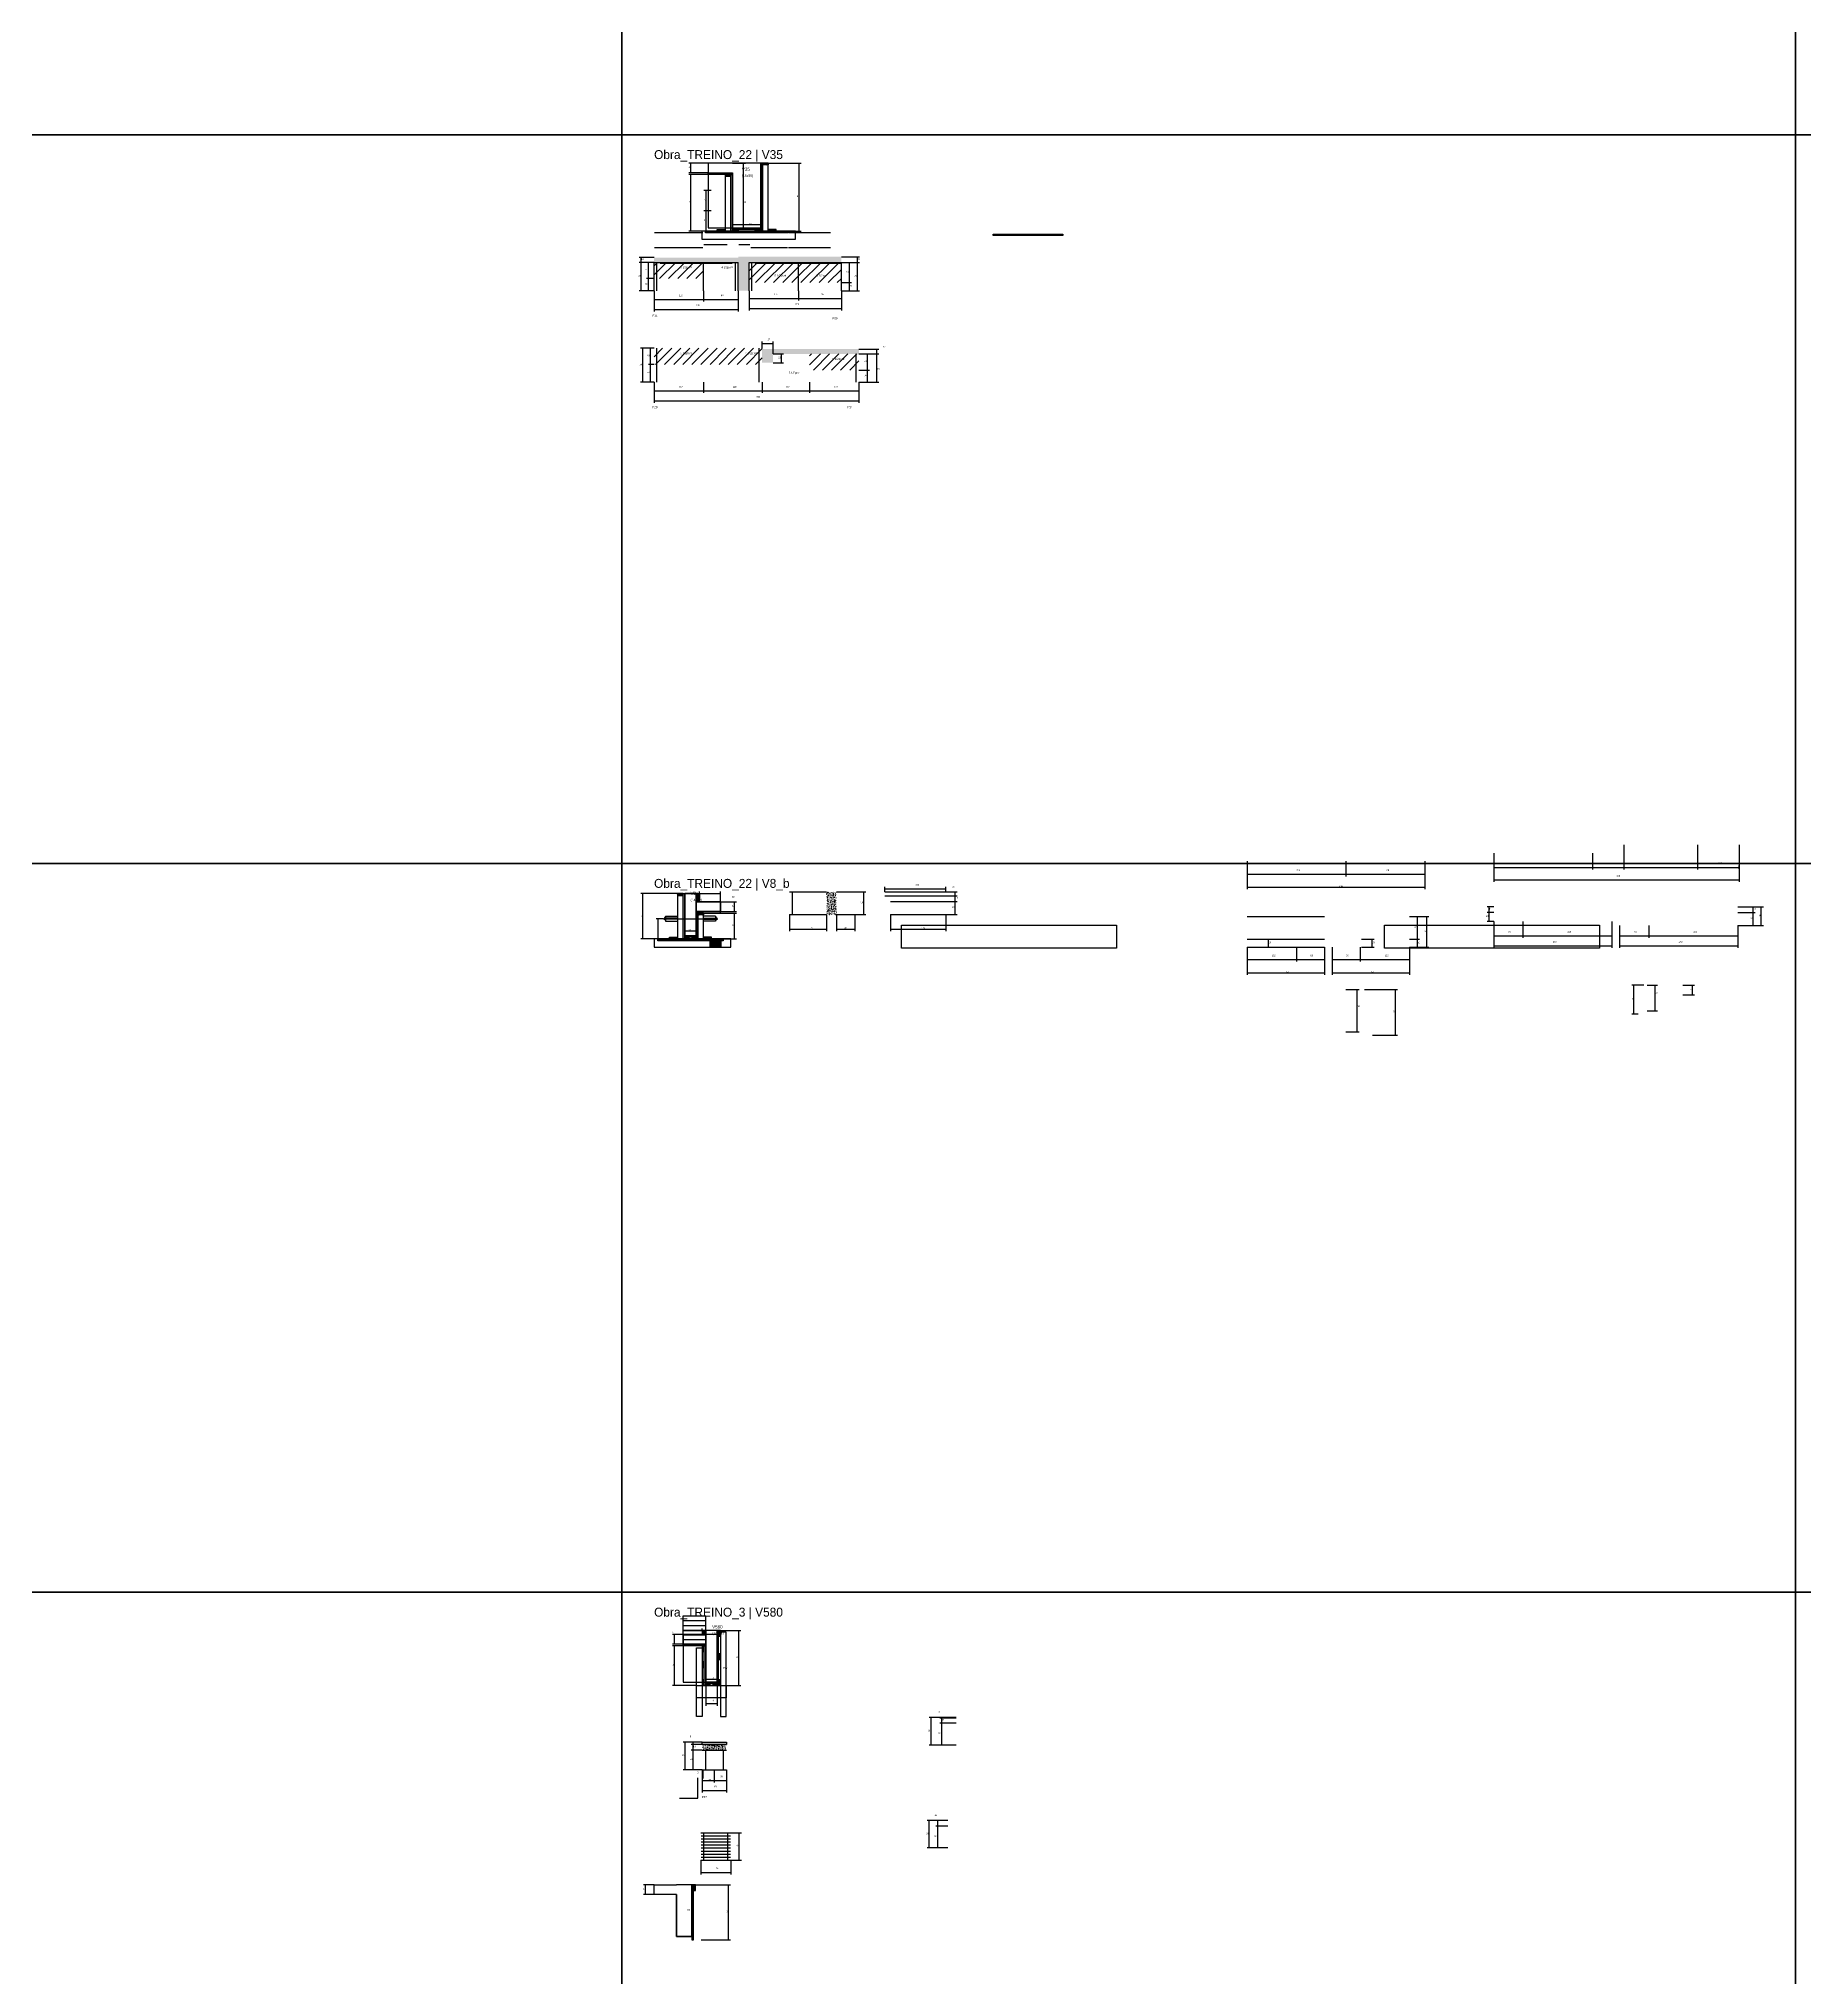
# Model space of a CAD drawing. Header units: metres. Extents: x -41 to 34840, y -36000 to 1848.
# Drawn here: x 21760 to 26122, y -31551 to -26763 of the extents above; entities that cross this region are included whole.
import ezdxf

# ---------------------------------------------------------------- set-up
doc = ezdxf.new("R2010")
doc.units = ezdxf.units.M
for name, color, linetype in [('barrote', 126, 'Continuous'), ('CELL_BORDER', 8, 'Continuous'), ('CONCRETO', 251, 'Continuous'), ('COTA', 4, 'Continuous'), ('Cota Seção (2x)', 4, 'Continuous'), ('Hachura', 253, 'Continuous'), ('LABEL_ID', 3, 'Continuous'), ('Madeira', 126, 'Continuous'), ('NOMENCLATURA', 7, 'Continuous'), ('Painéis', 200, 'Continuous'), ('SARR_2.2x7', 40, 'Continuous'), ('SARR_3.5x7', 81, 'Continuous'), ('SCO-___-LAJ', 4, 'Continuous'), ('TENSOR', 2, 'Continuous'), ('Texto Seção', 7, 'Continuous')]:
    doc.layers.add(name, color=color, linetype=linetype)

msp = doc.modelspace()

# ---------------------------------------------------------------- hatches: boundary and pattern name
at = {"layer": 'COTA'}
h = msp.add_hatch(dxfattribs=at)
h.set_pattern_fill('AR-CONC', scale=0.03)
h.paths.add_polyline_path([(23514.8, -27315.2), (23742.8, -27315.2), (23742.8, -27301.2), (23488, -27301.2), (23488, -27303.2), (23280, -27303.2), (23280, -27315.2), (23488, -27315.2), (23488, -27385.2), (23514.8, -27385.2)])
h = msp.add_hatch(dxfattribs=at)
h.set_pattern_fill('AR-CONC', scale=0.03)
h.paths.add_polyline_path([(23574, -27541.2), (23786, -27541.2), (23786, -27529.2), (23547, -27529.2), (23547, -27563.2), (23574, -27563.2)])
h = msp.add_hatch(dxfattribs=at)
h.set_pattern_fill('AR-CONC', scale=0.03)
h.paths.add_polyline_path([(23731, -28870), (23705.8, -28870), (23705.8, -28926), (23731, -28926)])
h = msp.add_hatch(dxfattribs=at)
h.set_pattern_fill('AR-CONC', scale=0.03)
h.paths.add_polyline_path([(23400.6, -30989.5), (23400.6, -30975.5), (23400.6, -30975.5), (23456.6, -30975.5), (23456.6, -30975.5), (23456.6, -30989.5), (23456.6, -30989.5), (23400.6, -30989.5)])
at = {"layer": 'Hachura'}
h = msp.add_hatch(color=8, dxfattribs=at)
h.dxf.hatch_style = 1
h.paths.add_polyline_path([(23413.8, -27098), (23413.8, -27094), (23413.8, -27094), (23473.8, -27094), (23473.8, -27094), (23473.8, -27098), (23473.8, -27098), (23413.8, -27098)])
h = msp.add_hatch(dxfattribs=at)
h.set_pattern_fill('ANSI31', scale=0.5)
h.paths.add_polyline_path([(23455.8, -27098), (23455.8, -27102.4), (23455.8, -27102.4), (23469.8, -27102.4), (23469.8, -27102.4), (23469.8, -27098), (23469.8, -27098), (23455.8, -27098)])
h = msp.add_hatch(color=8, dxfattribs=at)
h.dxf.hatch_style = 1
h.paths.add_polyline_path([(23469.8, -27098), (23473.8, -27098), (23473.8, -27098), (23473.8, -27238), (23473.8, -27238), (23469.8, -27238), (23469.8, -27238), (23469.8, -27098)])
h = msp.add_hatch(color=8, dxfattribs=at)
h.dxf.hatch_style = 1
h.paths.add_polyline_path([(23547.8, -27070), (23543.8, -27070), (23543.8, -27070), (23543.8, -27238), (23543.8, -27238), (23547.8, -27238), (23547.8, -27238), (23547.8, -27070)])
h = msp.add_hatch(dxfattribs=at)
h.set_pattern_fill('ANSI31', scale=0.5)
h.paths.add_polyline_path([(23561.8, -27070), (23561.8, -27074.4), (23561.8, -27074.4), (23547.8, -27074.4), (23547.8, -27074.4), (23547.8, -27070), (23547.8, -27070), (23561.8, -27070)])
h = msp.add_hatch(dxfattribs=at)
h.set_pattern_fill('ANSI31', scale=0.5)
h.paths.add_polyline_path([(23435.8, -27238), (23435.8, -27233.6), (23435.8, -27233.6), (23455.8, -27233.6), (23455.8, -27233.6), (23455.8, -27238), (23455.8, -27238), (23435.8, -27238)])
h = msp.add_hatch(color=8, dxfattribs=at)
h.dxf.hatch_style = 1
h.paths.add_polyline_path([(23473.8, -27233.6), (23473.8, -27230), (23473.8, -27230), (23543.8, -27230), (23543.8, -27230), (23543.8, -27233.6), (23543.8, -27233.6), (23473.8, -27233.6)])
h = msp.add_hatch(dxfattribs=at)
h.set_pattern_fill('ANSI31', scale=0.5)
h.paths.add_polyline_path([(23473.8, -27238), (23473.8, -27233.6), (23473.8, -27233.6), (23487.8, -27233.6), (23487.8, -27233.6), (23487.8, -27238), (23487.8, -27238), (23473.8, -27238)])
h = msp.add_hatch(dxfattribs=at)
h.set_pattern_fill('ANSI31', scale=0.5)
h.paths.add_polyline_path([(23529.8, -27238), (23529.8, -27233.6), (23529.8, -27233.6), (23543.8, -27233.6), (23543.8, -27233.6), (23543.8, -27238), (23543.8, -27238), (23529.8, -27238)])
h = msp.add_hatch(dxfattribs=at)
h.set_pattern_fill('ANSI31', scale=0.5)
h.paths.add_polyline_path([(23581.8, -27238), (23581.8, -27233.6), (23581.8, -27233.6), (23561.8, -27233.6), (23561.8, -27233.6), (23561.8, -27238), (23561.8, -27238), (23581.8, -27238)])
h = msp.add_hatch(dxfattribs=at)
h.set_pattern_fill('ANSI31', scale=5)
h.paths.add_polyline_path([(23280, -27315.2), (23280, -27355.2), (23402, -27355.2), (23402, -27315.2)])
h = msp.add_hatch(dxfattribs=at)
h.set_pattern_fill('ANSI31', scale=5)
h.paths.add_polyline_path([(23636.8, -27365.2), (23636.8, -27315.2), (23514.8, -27315.2), (23514.8, -27365.2)])
h = msp.add_hatch(dxfattribs=at)
h.set_pattern_fill('ANSI31', scale=5)
h.paths.add_polyline_path([(23742.8, -27365.2), (23742.8, -27315.2), (23636.8, -27315.2), (23636.8, -27365.2)])
h = msp.add_hatch(dxfattribs=at)
h.set_pattern_fill('ANSI31', scale=5)
h.paths.add_polyline_path([(23280, -27527.2), (23280, -27567.2), (23402, -27567.2), (23402, -27527.2)])
h = msp.add_hatch(dxfattribs=at)
h.set_pattern_fill('ANSI31', scale=5)
h.paths.add_polyline_path([(23402, -27527.2), (23402, -27567.2), (23547, -27567.2), (23547, -27527.2)])
h = msp.add_hatch(dxfattribs=at)
h.set_pattern_fill('ANSI31', scale=5)
h.paths.add_polyline_path([(23664, -27541.2), (23664, -27581.2), (23786, -27581.2), (23786, -27541.2)])
h = msp.add_hatch(dxfattribs=at)
h.set_pattern_fill('ANSI31', scale=0.5)
h.paths.add_polyline_path([(23337.9, -28874.2), (23337.9, -28878.6), (23337.9, -28878.6), (23351.9, -28878.6), (23351.9, -28878.6), (23351.9, -28874.2), (23351.9, -28874.2), (23337.9, -28874.2)])
h = msp.add_hatch(color=8, dxfattribs=at)
h.dxf.hatch_style = 1
h.paths.add_polyline_path([(23351.9, -28874.2), (23355.9, -28874.2), (23355.9, -28874.2), (23355.9, -28986.2), (23355.9, -28986.2), (23351.9, -28986.2), (23351.9, -28986.2), (23351.9, -28874.2)])
h = msp.add_hatch(color=8, dxfattribs=at)
h.dxf.hatch_style = 1
h.paths.add_polyline_path([(23387.9, -28874.2), (23383.9, -28874.2), (23383.9, -28874.2), (23383.9, -28894.2), (23383.9, -28894.2), (23387.9, -28894.2), (23387.9, -28894.2), (23387.9, -28874.2)])
h = msp.add_hatch(color=8, dxfattribs=at)
h.dxf.hatch_style = 1
h.paths.add_polyline_path([(23443.9, -28922.2), (23443.9, -28918.2), (23443.9, -28918.2), (23383.9, -28918.2), (23383.9, -28918.2), (23383.9, -28922.2), (23383.9, -28922.2), (23443.9, -28922.2)])
h = msp.add_hatch(dxfattribs=at)
h.set_pattern_fill('ANSI31', scale=0.5)
h.paths.add_polyline_path([(23392.3, -28894.2), (23387.9, -28894.2), (23387.9, -28894.2), (23387.9, -28874.2), (23387.9, -28874.2), (23392.3, -28874.2), (23392.3, -28874.2), (23392.3, -28894.2)])
h = msp.add_hatch(color=8, dxfattribs=at)
h.dxf.hatch_style = 1
h.paths.add_polyline_path([(23387.9, -28922.2), (23383.9, -28922.2), (23383.9, -28922.2), (23383.9, -28986.2), (23383.9, -28986.2), (23387.9, -28986.2), (23387.9, -28986.2), (23387.9, -28922.2)])
h = msp.add_hatch(dxfattribs=at)
h.set_pattern_fill('ANSI31', scale=0.5)
h.paths.add_polyline_path([(23401.9, -28922.2), (23401.9, -28926.6), (23401.9, -28926.6), (23387.9, -28926.6), (23387.9, -28926.6), (23387.9, -28922.2), (23387.9, -28922.2), (23401.9, -28922.2)])
h = msp.add_hatch(dxfattribs=at)
h.set_pattern_fill('ANSI31', scale=0.5)
h.paths.add_polyline_path([(23317.9, -28986.2), (23317.9, -28981.8), (23317.9, -28981.8), (23337.9, -28981.8), (23337.9, -28981.8), (23337.9, -28986.2), (23337.9, -28986.2), (23317.9, -28986.2)])
h = msp.add_hatch(color=8, dxfattribs=at)
h.dxf.hatch_style = 1
h.paths.add_polyline_path([(23355.9, -28981.8), (23355.9, -28978.2), (23355.9, -28978.2), (23383.9, -28978.2), (23383.9, -28978.2), (23383.9, -28981.8), (23383.9, -28981.8), (23355.9, -28981.8)])
h = msp.add_hatch(dxfattribs=at)
h.set_pattern_fill('ANSI31', scale=0.5)
h.paths.add_polyline_path([(23355.9, -28986.2), (23355.9, -28981.8), (23355.9, -28981.8), (23365.9, -28981.8), (23365.9, -28981.8), (23365.9, -28986.2), (23365.9, -28986.2), (23355.9, -28986.2)])
h = msp.add_hatch(dxfattribs=at)
h.set_pattern_fill('ANSI31', scale=0.5)
h.paths.add_polyline_path([(23373.9, -28986.2), (23373.9, -28981.8), (23373.9, -28981.8), (23383.9, -28981.8), (23383.9, -28981.8), (23383.9, -28986.2), (23383.9, -28986.2), (23373.9, -28986.2)])
h = msp.add_hatch(dxfattribs=at)
h.set_pattern_fill('ANSI31', scale=0.5)
h.paths.add_polyline_path([(23421.9, -28986.2), (23421.9, -28981.8), (23421.9, -28981.8), (23401.9, -28981.8), (23401.9, -28981.8), (23401.9, -28986.2), (23401.9, -28986.2), (23421.9, -28986.2)])
h = msp.add_hatch(color=8, dxfattribs=at)
h.dxf.hatch_style = 1
h.paths.add_polyline_path([(23351.9, -30732.3), (23351.9, -30728.3), (23351.9, -30728.3), (23407.5, -30728.3), (23407.5, -30728.3), (23407.5, -30732.3), (23407.5, -30732.3), (23351.9, -30732.3)])
h = msp.add_hatch(dxfattribs=at)
h.set_pattern_fill('ANSI31', scale=0.5)
h.paths.add_polyline_path([(23403.5, -30694.3), (23399.1, -30694.3), (23399.1, -30694.3), (23399.1, -30704.3), (23399.1, -30704.3), (23403.5, -30704.3), (23403.5, -30704.3), (23403.5, -30694.3)])
h = msp.add_hatch(dxfattribs=at)
h.set_pattern_fill('ANSI31', scale=0.5)
h.paths.add_polyline_path([(23403.5, -30732.3), (23399.1, -30732.3), (23399.1, -30732.3), (23399.1, -30746.3), (23399.1, -30746.3), (23403.5, -30746.3), (23403.5, -30746.3), (23403.5, -30732.3)])
h = msp.add_hatch(color=8, dxfattribs=at)
h.dxf.hatch_style = 1
h.paths.add_polyline_path([(23403.5, -30704.3), (23407.5, -30704.3), (23407.5, -30704.3), (23407.5, -30694.3), (23407.5, -30694.3), (23403.5, -30694.3), (23403.5, -30694.3), (23403.5, -30704.3)])
h = msp.add_hatch(color=8, dxfattribs=at)
h.dxf.hatch_style = 1
h.paths.add_polyline_path([(23403.5, -30732.3), (23407.5, -30732.3), (23407.5, -30732.3), (23407.5, -30830.3), (23407.5, -30830.3), (23403.5, -30830.3), (23403.5, -30830.3), (23403.5, -30732.3)])
h = msp.add_hatch(color=8, dxfattribs=at)
h.dxf.hatch_style = 1
h.paths.add_polyline_path([(23439.5, -30694.3), (23435.5, -30694.3), (23435.5, -30694.3), (23435.5, -30830.3), (23435.5, -30830.3), (23439.5, -30830.3), (23439.5, -30830.3), (23439.5, -30694.3)])
h = msp.add_hatch(dxfattribs=at)
h.set_pattern_fill('ANSI31', scale=0.5)
h.paths.add_polyline_path([(23443.9, -30694.3), (23439.5, -30694.3), (23439.5, -30694.3), (23439.5, -30708.3), (23439.5, -30708.3), (23443.9, -30708.3), (23443.9, -30708.3), (23443.9, -30694.3)])
h = msp.add_hatch(dxfattribs=at)
h.set_pattern_fill('ANSI31', scale=0.5)
h.paths.add_polyline_path([(23403.5, -30771.3), (23399.1, -30771.3), (23399.1, -30771.3), (23399.1, -30785.3), (23399.1, -30785.3), (23403.5, -30785.3), (23403.5, -30785.3), (23403.5, -30771.3)])
h = msp.add_hatch(dxfattribs=at)
h.set_pattern_fill('ANSI31', scale=0.5)
h.paths.add_polyline_path([(23443.9, -30752.3), (23439.5, -30752.3), (23439.5, -30752.3), (23439.5, -30766.3), (23439.5, -30766.3), (23443.9, -30766.3), (23443.9, -30766.3), (23443.9, -30752.3)])
h = msp.add_hatch(dxfattribs=at)
h.set_pattern_fill('ANSI31', scale=0.5)
h.paths.add_polyline_path([(23403.5, -30816.3), (23399.1, -30816.3), (23399.1, -30816.3), (23399.1, -30830.3), (23399.1, -30830.3), (23403.5, -30830.3), (23403.5, -30830.3), (23403.5, -30816.3)])
h = msp.add_hatch(color=8, dxfattribs=at)
h.dxf.hatch_style = 1
h.paths.add_polyline_path([(23407.5, -30825.9), (23407.5, -30822.3), (23407.5, -30822.3), (23435.5, -30822.3), (23435.5, -30822.3), (23435.5, -30825.9), (23435.5, -30825.9), (23407.5, -30825.9)])
h = msp.add_hatch(dxfattribs=at)
h.set_pattern_fill('ANSI31', scale=0.5)
h.paths.add_polyline_path([(23407.5, -30830.3), (23407.5, -30825.9), (23407.5, -30825.9), (23417.5, -30825.9), (23417.5, -30825.9), (23417.5, -30830.3), (23417.5, -30830.3), (23407.5, -30830.3)])
h = msp.add_hatch(dxfattribs=at)
h.set_pattern_fill('ANSI31', scale=0.5)
h.paths.add_polyline_path([(23435.5, -30830.3), (23435.5, -30825.9), (23435.5, -30825.9), (23425.5, -30825.9), (23425.5, -30825.9), (23425.5, -30830.3), (23425.5, -30830.3), (23435.5, -30830.3)])
h = msp.add_hatch(dxfattribs=at)
h.set_pattern_fill('ANSI31', scale=0.5)
h.paths.add_polyline_path([(23443.9, -30816.3), (23439.5, -30816.3), (23439.5, -30816.3), (23439.5, -30830.3), (23439.5, -30830.3), (23443.9, -30830.3), (23443.9, -30830.3), (23443.9, -30816.3)])
h = msp.add_hatch(color=8, dxfattribs=at)
h.dxf.hatch_style = 1
h.paths.add_polyline_path([(23377.6, -31322.3), (23373.6, -31322.3), (23373.6, -31322.3), (23373.6, -31458.3), (23373.6, -31458.3), (23377.6, -31458.3), (23377.6, -31458.3), (23377.6, -31322.3)])
h = msp.add_hatch(dxfattribs=at)
h.set_pattern_fill('ANSI31', scale=0.5)
h.paths.add_polyline_path([(23382, -31322.3), (23377.6, -31322.3), (23377.6, -31322.3), (23377.6, -31336.3), (23377.6, -31336.3), (23382, -31336.3), (23382, -31336.3), (23382, -31322.3)])

# ---------------------------------------------------------------- linework, layer by layer
for p, q in [((23305.9, -28933.2), (23305.9, -28939.2)), ((23307.9, -28933.2), (23305.9, -28933.2)), ((23307.9, -28939.2), (23305.9, -28939.2)), ((23307.9, -28930.2), (23307.9, -28942.2)), ((23307.9, -28930.2), (23337.9, -28930.2)), ((23337.9, -28935.2), (23307.9, -28935.2)), ((23337.9, -28937.2), (23307.9, -28937.2)), ((23307.9, -28942.2), (23337.9, -28942.2)), ((23431.9, -28930.2), (23401.9, -28930.2)), ((23401.9, -28935.2), (23431.9, -28935.2)), ((23401.9, -28937.2), (23431.9, -28937.2)), ((23431.9, -28942.2), (23401.9, -28942.2)), ((23431.9, -28930.2), (23431.9, -28942.2)), ((23433.9, -28933.2), (23431.9, -28933.2)), ((23431.9, -28939.2), (23433.9, -28939.2)), ((23433.9, -28933.2), (23433.9, -28939.2))]:
    msp.add_line(p, q)
at = {"layer": 'barrote'}
msp.add_lwpolyline([(23280, -29006.2), (23469.6, -29006.2), (23469.6, -28986.2), (23280, -28986.2)], close=True, dxfattribs=at)
at = {"layer": 'CELL_BORDER'}
for points in [[(20300, -27000), (23200, -27000), (23200, -25200), (20300, -25200)], [(23200, -27000), (26100, -27000), (26100, -25200), (23200, -25200)], [(26100, -27000), (29000, -27000), (29000, -25200), (26100, -25200)], [(20300, -28800), (23200, -28800), (23200, -27000), (20300, -27000)], [(23200, -28800), (26100, -28800), (26100, -27000), (23200, -27000)], [(26100, -28800), (29000, -28800), (29000, -27000), (26100, -27000)], [(20300, -30600), (23200, -30600), (23200, -28800), (20300, -28800)], [(23200, -30600), (26100, -30600), (26100, -28800), (23200, -28800)], [(26100, -30600), (29000, -30600), (29000, -28800), (26100, -28800)], [(20300, -32400), (23200, -32400), (23200, -30600), (20300, -30600)], [(23200, -32400), (26100, -32400), (26100, -30600), (23200, -30600)], [(26100, -32400), (29000, -32400), (29000, -30600), (26100, -30600)]]:
    msp.add_lwpolyline(points, close=True, dxfattribs=at)
at = {"layer": 'CONCRETO'}
for points in [[(23543.8, -27090), (23543.8, -27070), (23413.8, -27070), (23413.8, -27094), (23473.8, -27094), (23473.8, -27230), (23543.8, -27230), (23543.8, -27090)], [(23413.8, -27230), (23543.8, -27230), (23543.8, -27070), (23413.8, -27070)], [(23355.9, -28978.2), (23383.9, -28978.2), (23383.9, -28874.2), (23355.9, -28874.2)], [(23383.9, -28918.2), (23443.9, -28918.2), (23443.9, -28894.2), (23383.9, -28894.2)], [(23351.9, -30822.3), (23435.5, -30822.3), (23435.5, -30704.3), (23351.9, -30704.3)], [(23407.5, -30822.3), (23439.5, -30822.3), (23439.5, -30694.3), (23407.5, -30694.3)]]:
    msp.add_lwpolyline(points, close=True, dxfattribs=at)
for points in [[(23383.9, -28918.2), (23383.9, -28978.2), (23355.9, -28978.2), (23355.9, -28898.2), (23355.9, -28898.2), (23355.9, -28874.2), (23383.9, -28874.2)], [(23383.9, -28894.2), (23443.9, -28894.2), (23443.9, -28918.2), (23383.9, -28918.2)], [(23435.5, -30718.3), (23435.5, -30718.3), (23435.5, -30750.3), (23435.5, -30750.3), (23435.5, -30822.3), (23407.5, -30822.3), (23407.5, -30728.3), (23351.9, -30728.3), (23351.9, -30704.3), (23407.5, -30704.3)], [(23407.5, -30728.3), (23407.5, -30730.3), (23407.5, -30730.3), (23407.5, -30822.3), (23435.5, -30822.3), (23435.5, -30694.3), (23439.5, -30694.3), (23439.5, -30694.3), (23407.5, -30694.3), (23407.5, -30704.3)], [(23373.6, -31346.3), (23373.6, -31346.3), (23373.6, -31378.3), (23373.6, -31378.3), (23373.6, -31450.3), (23335.6, -31450.3), (23335.6, -31346.3), (23280, -31346.3), (23280, -31322.3), (23335.6, -31322.3)], [(23335.6, -31346.3), (23335.6, -31348.3), (23335.6, -31348.3), (23335.6, -31450.3), (23373.6, -31450.3), (23373.6, -31322.3), (23377.6, -31322.3), (23377.6, -31322.3), (23335.6, -31322.3), (23335.6, -31322.3)]]:
    msp.add_lwpolyline(points, dxfattribs=at)
at = {"layer": 'COTA'}
for p, q in [((23413.8, -27070), (23365.5, -27070)), ((23413.8, -27094), (23365.5, -27094)), ((23413.8, -27098), (23365.5, -27098)), ((23370.5, -27094), (23370.5, -27070)), ((23370.5, -27238), (23370.5, -27098)), ((23561.8, -27070), (23643.3, -27070)), ((23638.3, -27238), (23638.3, -27070)), ((23420.8, -27138), (23403.3, -27138)), ((23408.3, -27188), (23408.3, -27138)), ((23420.8, -27188), (23403.3, -27188)), ((23420.8, -27188), (23403.3, -27188)), ((23408.3, -27238), (23408.3, -27188)), ((23435.8, -27238), (23365.5, -27238)), ((23420.8, -27238), (23403.3, -27238)), ((23581.8, -27238), (23643.3, -27238)), ((23280, -27303.2), (23243.3, -27303.2)), ((23280, -27315.2), (23243.3, -27315.2)), ((23280, -27315.2), (23243.3, -27315.2)), ((23248.3, -27315.2), (23248.3, -27303.2)), ((23248.3, -27385.2), (23248.3, -27315.2)), ((23280, -27315.2), (23260.9, -27315.2)), ((23265.9, -27355.2), (23265.9, -27315.2)), ((23742.8, -27301.2), (23787.8, -27301.2)), ((23742.8, -27315.2), (23787.8, -27315.2)), ((23742.8, -27315.2), (23787.8, -27315.2)), ((23742.8, -27315.2), (23767.7, -27315.2)), ((23762.7, -27365.2), (23762.7, -27315.2)), ((23782.8, -27315.2), (23782.8, -27301.2)), ((23782.8, -27385.2), (23782.8, -27315.2)), ((23280, -27385.2), (23243.3, -27385.2)), ((23280, -27355.2), (23260.9, -27355.2)), ((23280, -27355.2), (23260.9, -27355.2)), ((23280, -27385.2), (23260.9, -27385.2)), ((23265.9, -27385.2), (23265.9, -27355.2)), ((23280, -27385.2), (23280, -27411.8)), ((23280, -27385.2), (23280, -27436.3)), ((23402, -27385.2), (23402, -27411.8)), ((23402, -27385.2), (23402, -27411.8)), ((23488, -27385.2), (23488, -27411.8)), ((23488, -27385.2), (23488, -27436.3)), ((23514.8, -27385.2), (23514.8, -27409.2)), ((23514.8, -27385.2), (23514.8, -27433.7)), ((23636.8, -27385.2), (23636.8, -27409.2)), ((23636.8, -27385.2), (23636.8, -27409.2)), ((23742.8, -27365.2), (23767.7, -27365.2)), ((23742.8, -27365.2), (23767.7, -27365.2)), ((23742.8, -27385.2), (23742.8, -27409.2)), ((23742.8, -27385.2), (23742.8, -27433.7)), ((23742.8, -27385.2), (23787.8, -27385.2)), ((23742.8, -27385.2), (23767.7, -27385.2)), ((23762.7, -27385.2), (23762.7, -27365.2)), ((23280, -27406.8), (23402, -27406.8)), ((23280, -27431.3), (23488, -27431.3)), ((23402, -27406.8), (23488, -27406.8)), ((23514.8, -27404.2), (23636.8, -27404.2)), ((23514.8, -27428.7), (23742.8, -27428.7)), ((23636.8, -27404.2), (23742.8, -27404.2)), ((23280, -27527.2), (23246.8, -27527.2)), ((23251.8, -27611.2), (23251.8, -27527.2)), ((23280, -27527.2), (23266, -27527.2)), ((23271, -27567.2), (23271, -27527.2)), ((23547, -27527.2), (23547, -27510.8)), ((23547, -27515.8), (23574, -27515.8)), ((23574, -27541.2), (23574, -27510.8)), ((23786, -27529.2), (23835.6, -27529.2)), ((23830.6, -27541.2), (23830.6, -27529.2)), ((23280, -27567.2), (23266, -27567.2)), ((23280, -27567.2), (23266, -27567.2)), ((23271, -27611.2), (23271, -27567.2)), ((23574, -27541.2), (23600, -27541.2)), ((23574, -27563.2), (23600, -27563.2)), ((23595, -27563.2), (23595, -27541.2)), ((23786, -27541.2), (23835.6, -27541.2)), ((23786, -27541.2), (23835.6, -27541.2)), ((23786, -27541.2), (23812.2, -27541.2)), ((23807.2, -27581.2), (23807.2, -27541.2)), ((23830.6, -27611.2), (23830.6, -27541.2)), ((23280, -27611.2), (23246.8, -27611.2)), ((23280, -27611.2), (23266, -27611.2)), ((23280, -27611.2), (23280, -27637.7)), ((23280, -27611.2), (23280, -27662.3)), ((23402, -27611.2), (23402, -27637.7)), ((23402, -27611.2), (23402, -27637.7)), ((23547, -27611.2), (23547, -27637.7)), ((23547, -27611.2), (23547, -27637.7)), ((23664, -27611.2), (23664, -27637.7)), ((23664, -27611.2), (23664, -27637.7)), ((23786, -27581.2), (23812.2, -27581.2)), ((23786, -27581.2), (23812.2, -27581.2)), ((23786, -27611.2), (23786, -27637.7)), ((23786, -27611.2), (23786, -27662.3)), ((23786, -27611.2), (23835.6, -27611.2)), ((23786, -27611.2), (23812.2, -27611.2)), ((23807.2, -27611.2), (23807.2, -27581.2)), ((23280, -27632.7), (23402, -27632.7)), ((23280, -27657.3), (23786, -27657.3)), ((23402, -27632.7), (23547, -27632.7)), ((23547, -27632.7), (23664, -27632.7)), ((23664, -27632.7), (23786, -27632.7)), ((25354.5, -28774.2), (25354.5, -28814.6)), ((25354.5, -28774.2), (25354.5, -28845.5)), ((25598.5, -28774.2), (25598.5, -28814.6)), ((25598.5, -28774.2), (25598.5, -28814.6)), ((25675.5, -28754.2), (25675.5, -28814.6)), ((25675.5, -28774.2), (25675.5, -28814.6)), ((25857.5, -28754.2), (25857.5, -28814.6)), ((25857.5, -28774.2), (25857.5, -28814.6)), ((25960.5, -28754.2), (25960.5, -28845.5)), ((24745.3, -28794.3), (24745.3, -28863.4)), ((24745.3, -28794.3), (24745.3, -28831.6)), ((24989.3, -28794.3), (24989.3, -28831.6)), ((24989.3, -28794.3), (24989.3, -28831.6)), ((25184.3, -28794.3), (25184.3, -28863.4)), ((25184.3, -28794.3), (25184.3, -28831.6)), ((25354.5, -28809.6), (25598.5, -28809.6)), ((25598.5, -28809.6), (25675.5, -28809.6)), ((25675.5, -28809.6), (25857.5, -28809.6)), ((25857.5, -28809.6), (25960.5, -28809.6)), ((25960.5, -28813.4), (25960.5, -28804.6)), ((23392.3, -28874.2), (23392.3, -28869.2)), ((23443.9, -28894.2), (23443.9, -28869.2)), ((23776, -28870), (23803.4, -28870)), ((23798.4, -28926), (23798.4, -28870)), ((23850.5, -28870), (23850.5, -28857.7)), ((23850.5, -28862.7), (24000.5, -28862.7)), ((24000.5, -28870), (24000.5, -28857.7)), ((24000.5, -28870), (24029.2, -28870)), ((24024.2, -28880), (24024.2, -28870)), ((24745.3, -28826.6), (24989.3, -28826.6)), ((24745.3, -28858.4), (25184.3, -28858.4)), ((24989.3, -28826.6), (25184.3, -28826.6)), ((25354.5, -28840.5), (25960.5, -28840.5)), ((23337.9, -28874.2), (23247.5, -28874.2)), ((23252.5, -28986.2), (23252.5, -28874.2)), ((23392.3, -28874.2), (23443.9, -28874.2)), ((23443.9, -28894.2), (23483.3, -28894.2)), ((23443.9, -28918.2), (23483.3, -28918.2)), ((23478.3, -28918.2), (23478.3, -28894.2)), ((24000.5, -28880), (24029.2, -28880)), ((24000.5, -28880), (24029.2, -28880)), ((24000.5, -28894), (24029.2, -28894)), ((24000.5, -28894), (24029.2, -28894)), ((24024.2, -28894), (24024.2, -28880)), ((24024.2, -28926), (24024.2, -28894)), ((25354.5, -28907), (25338.4, -28907)), ((25343.4, -28921), (25343.4, -28907)), ((25957.5, -28907), (26000.1, -28907)), ((25957.5, -28907), (26020.6, -28907)), ((25995.1, -28921), (25995.1, -28907)), ((26015.6, -28953), (26015.6, -28907)), ((23302.9, -28936.2), (23285.3, -28936.2)), ((23290.3, -28986.2), (23290.3, -28936.2)), ((23401.9, -28922.2), (23483.3, -28922.2)), ((23478.3, -28986.2), (23478.3, -28922.2)), ((23614.8, -28926), (23614.8, -28966.7)), ((23614.8, -28961.7), (23705.8, -28961.7)), ((23705.8, -28926), (23705.8, -28966.7)), ((23731, -28926), (23731, -28966.7)), ((23731, -28961.7), (23776, -28961.7)), ((23776, -28926), (23776, -28966.7)), ((23776, -28926), (23803.4, -28926)), ((23864.5, -28926), (23864.5, -28966.7)), ((23864.5, -28961.7), (24000.5, -28961.7)), ((24000.5, -28926), (24000.5, -28966.7)), ((24000.5, -28926), (24029.2, -28926)), ((25146.3, -28930.8), (25170.9, -28930.8)), ((25146.3, -28930.8), (25194.1, -28930.8)), ((25165.9, -28986.8), (25165.9, -28930.8)), ((25189.1, -29006.8), (25189.1, -28930.8)), ((25354.5, -28921), (25338.4, -28921)), ((25354.5, -28921), (25338.4, -28921)), ((25354.5, -28943), (25338.4, -28943)), ((25343.4, -28943), (25343.4, -28921)), ((25354.5, -28943), (25354.5, -28983.7)), ((25354.5, -28943), (25354.5, -29008.3)), ((25426.5, -28943), (25426.5, -28983.7)), ((25426.5, -28943), (25426.5, -28983.7)), ((25646.5, -28943), (25646.5, -28983.7)), ((25646.5, -28943), (25646.5, -29008.3)), ((25665.5, -28953), (25665.5, -28983.7)), ((25665.5, -28953), (25665.5, -29008.3)), ((25737.5, -28953), (25737.5, -28983.7)), ((25737.5, -28953), (25737.5, -28983.7)), ((25957.5, -28921), (26000.1, -28921)), ((25957.5, -28921), (26000.1, -28921)), ((25957.5, -28953), (25957.5, -28983.7)), ((25957.5, -28953), (25957.5, -29008.3)), ((25957.5, -28953), (26000.1, -28953)), ((25957.5, -28953), (26020.6, -28953)), ((25995.1, -28953), (25995.1, -28921)), ((23317.9, -28986.2), (23247.5, -28986.2)), ((23302.9, -28986.2), (23285.3, -28986.2)), ((23421.9, -28986.2), (23483.3, -28986.2)), ((24745.3, -29006.8), (24745.3, -29075.1)), ((24745.3, -29006.8), (24745.3, -29042.2)), ((24763.8, -28986.8), (24803.4, -28986.8)), ((24763.8, -29006.8), (24803.4, -29006.8)), ((24798.4, -29006.8), (24798.4, -28986.8)), ((24867.3, -29006.8), (24867.3, -29042.2)), ((24867.3, -29006.8), (24867.3, -29042.2)), ((24936.3, -29006.8), (24936.3, -29075.1)), ((24936.3, -29006.8), (24936.3, -29042.2)), ((24955.3, -29006.8), (24955.3, -29075.1)), ((24955.3, -29006.8), (24955.3, -29042.2)), ((25024.3, -29006.8), (25024.3, -29042.2)), ((25024.3, -29006.8), (25024.3, -29042.2)), ((25027.8, -28986.8), (25059.4, -28986.8)), ((25027.8, -29006.8), (25059.4, -29006.8)), ((25054.4, -29006.8), (25054.4, -28986.8)), ((25146.3, -28986.8), (25170.9, -28986.8)), ((25146.3, -28986.8), (25170.9, -28986.8)), ((25146.3, -29006.8), (25146.3, -29075.1)), ((25146.3, -29006.8), (25146.3, -29042.2)), ((25146.3, -29006.8), (25170.9, -29006.8)), ((25146.3, -29006.8), (25194.1, -29006.8)), ((25165.9, -29006.8), (25165.9, -28986.8)), ((25354.5, -28978.7), (25426.5, -28978.7)), ((25354.5, -29003.3), (25646.5, -29003.3)), ((25426.5, -28978.7), (25646.5, -28978.7)), ((25665.5, -28978.7), (25737.5, -28978.7)), ((25665.5, -29003.3), (25957.5, -29003.3)), ((25737.5, -28978.7), (25957.5, -28978.7)), ((24745.3, -29037.2), (24867.3, -29037.2)), ((24867.3, -29037.2), (24936.3, -29037.2)), ((24955.3, -29037.2), (25024.3, -29037.2)), ((25024.3, -29037.2), (25146.3, -29037.2)), ((24745.3, -29070.1), (24936.3, -29070.1)), ((24955.3, -29070.1), (25146.3, -29070.1)), ((25725.6, -29100.1), (25695.8, -29100.1)), ((25700.8, -29172.1), (25700.8, -29100.1)), ((25822, -29100.1), (25850.6, -29100.1)), ((25845.6, -29124.1), (25845.6, -29100.1)), ((25035.1, -29111.5), (25116.6, -29111.5)), ((25111.6, -29223.5), (25111.6, -29111.5)), ((25822, -29124.1), (25850.6, -29124.1)), ((25711.6, -29172.1), (25695.8, -29172.1)), ((25055.1, -29223.5), (25116.6, -29223.5)), ((23351.9, -30704.3), (23351.9, -30689.3)), ((23399.1, -30694.3), (23399.1, -30689.3)), ((23351.9, -30704.3), (23325.6, -30704.3)), ((23351.9, -30728.3), (23325.6, -30728.3)), ((23389.5, -30732.3), (23325.6, -30732.3)), ((23330.6, -30728.3), (23330.6, -30704.3)), ((23330.6, -30830.3), (23330.6, -30732.3)), ((23351.9, -30694.3), (23399.1, -30694.3)), ((23443.9, -30694.3), (23494.2, -30694.3)), ((23489.2, -30830.3), (23489.2, -30694.3)), ((23385.1, -30830.3), (23325.6, -30830.3)), ((23407.5, -30830.3), (23407.5, -30880)), ((23435.5, -30830.3), (23435.5, -30880)), ((23457.9, -30830.3), (23494.2, -30830.3)), ((23407.5, -30875), (23435.5, -30875)), ((24026.3, -30909.2), (23959.3, -30909.2)), ((23964.3, -30977.2), (23964.3, -30909.2)), ((24026.3, -30909.2), (23985.8, -30909.2)), ((24026.3, -30911.2), (23985.8, -30911.2)), ((24026.3, -30911.2), (23985.8, -30911.2)), ((24026.3, -30923.2), (23985.8, -30923.2)), ((24026.3, -30923.2), (23985.8, -30923.2)), ((23990.8, -30911.2), (23990.8, -30909.2)), ((23990.8, -30923.2), (23990.8, -30911.2)), ((23990.8, -30977.2), (23990.8, -30923.2)), ((23398.6, -30970.5), (23351.6, -30970.5)), ((23356.6, -31038.5), (23356.6, -30970.5)), ((23398.6, -30970.5), (23371.5, -30970.5)), ((23398.6, -30975.5), (23371.5, -30975.5)), ((23398.6, -30975.5), (23371.5, -30975.5)), ((23376.5, -30975.5), (23376.5, -30970.5)), ((23376.5, -30989.5), (23376.5, -30975.5)), ((23398.6, -30989.5), (23371.5, -30989.5)), ((23398.6, -30989.5), (23371.5, -30989.5)), ((23376.5, -31038.5), (23376.5, -30989.5)), ((24026.3, -30977.2), (23959.3, -30977.2)), ((24026.3, -30977.2), (23985.8, -30977.2)), ((23398.6, -31038.5), (23351.6, -31038.5)), ((23398.6, -31038.5), (23371.5, -31038.5)), ((23398.6, -31038.5), (23398.6, -31070)), ((23398.6, -31038.5), (23398.6, -31094.4)), ((23398.6, -31038.5), (23398.6, -31060.1)), ((23398.6, -31055.1), (23400.6, -31055.1)), ((23398.6, -31065), (23428.6, -31065)), ((23400.6, -31038.5), (23400.6, -31060.1)), ((23428.6, -31038.5), (23428.6, -31070)), ((23428.6, -31038.5), (23428.6, -31070)), ((23428.6, -31065), (23458.6, -31065)), ((23458.6, -31038.5), (23458.6, -31070)), ((23458.6, -31038.5), (23458.6, -31094.4)), ((23398.6, -31089.4), (23458.6, -31089.4)), ((24005.5, -31163.5), (23955, -31163.5)), ((23960, -31231.5), (23960, -31163.5)), ((24005.5, -31163.5), (23976, -31163.5)), ((23981, -31177.5), (23981, -31163.5)), ((23469.6, -31193.7), (23495.6, -31193.7)), ((23490.6, -31261.7), (23490.6, -31193.7)), ((24005.5, -31177.5), (23976, -31177.5)), ((24005.5, -31177.5), (23976, -31177.5)), ((23981, -31231.5), (23981, -31177.5)), ((23395.6, -31261.7), (23395.6, -31297.3)), ((23469.6, -31261.7), (23469.6, -31297.3)), ((23469.6, -31261.7), (23495.6, -31261.7)), ((24005.5, -31231.5), (23955, -31231.5)), ((24005.5, -31231.5), (23976, -31231.5)), ((23395.6, -31292.3), (23469.6, -31292.3)), ((23280, -31322.3), (23253.7, -31322.3)), ((23280, -31346.3), (23253.7, -31346.3)), ((23258.7, -31346.3), (23258.7, -31322.3)), ((23382, -31322.3), (23469.2, -31322.3)), ((23464.2, -31458.3), (23464.2, -31322.3)), ((23396, -31458.3), (23469.2, -31458.3))]:
    msp.add_line(p, q, dxfattribs=at)
at = {"layer": 'Cota Seção (2x)'}
for p, q in [((23473.8, -27070), (23506.1, -27070)), ((23501.1, -27230), (23501.1, -27070)), ((23473.8, -27230), (23473.8, -27217)), ((23473.8, -27222), (23543.8, -27222)), ((23473.8, -27230), (23506.1, -27230)), ((23543.8, -27230), (23543.8, -27217)), ((23355.9, -28874.2), (23388.9, -28874.2)), ((23383.9, -28978.2), (23383.9, -28874.2)), ((23355.9, -28978.2), (23355.9, -28961.4)), ((23383.9, -28978.2), (23383.9, -28961.4)), ((23355.9, -28966.4), (23383.9, -28966.4)), ((23355.9, -28978.2), (23388.9, -28978.2)), ((25733.7, -29100.1), (25758.7, -29100.1)), ((25753.7, -29164.1), (25753.7, -29100.1)), ((24989.1, -29111.5), (25022.1, -29111.5)), ((25017.1, -29215.5), (25017.1, -29111.5)), ((25733.7, -29164.1), (25758.7, -29164.1)), ((24989.1, -29215.5), (25022.1, -29215.5)), ((23435.5, -30822.3), (23435.5, -30694.3)), ((23435.5, -30694.3), (23440.5, -30694.3)), ((23407.5, -30830.3), (23407.5, -30809.3)), ((23407.5, -30814.3), (23435.5, -30814.3)), ((23435.5, -30830.3), (23435.5, -30809.3)), ((23435.5, -30822.3), (23440.5, -30822.3)), ((23373.6, -31450.3), (23373.6, -31322.3)), ((23373.6, -31322.3), (23378.6, -31322.3)), ((23373.6, -31450.3), (23378.6, -31450.3))]:
    msp.add_line(p, q, dxfattribs=at)
at = {"layer": 'Madeira'}
for points in [[(23455.8, -27098), (23455.8, -27102.4), (23469.8, -27102.4), (23469.8, -27098)], [(23455.8, -27238), (23469.8, -27238), (23469.8, -27098), (23455.8, -27098)], [(23561.8, -27070), (23561.8, -27074.4), (23547.8, -27074.4), (23547.8, -27070)], [(23561.8, -27070), (23547.8, -27070), (23547.8, -27238), (23561.8, -27238)], [(23398, -27258), (23629.6, -27258), (23629.6, -27238), (23398, -27238)], [(23435.8, -27238), (23435.8, -27233.6), (23455.8, -27233.6), (23455.8, -27238)], [(23473.8, -27238), (23473.8, -27233.6), (23487.8, -27233.6), (23487.8, -27238)], [(23529.8, -27238), (23529.8, -27233.6), (23543.8, -27233.6), (23543.8, -27238)], [(23581.8, -27238), (23581.8, -27233.6), (23561.8, -27233.6), (23561.8, -27238)], [(23337.9, -28874.2), (23337.9, -28878.6), (23351.9, -28878.6), (23351.9, -28874.2)], [(23337.9, -28986.2), (23351.9, -28986.2), (23351.9, -28874.2), (23337.9, -28874.2)], [(23392.3, -28894.2), (23387.9, -28894.2), (23387.9, -28874.2), (23392.3, -28874.2)], [(23401.9, -28922.2), (23401.9, -28926.6), (23387.9, -28926.6), (23387.9, -28922.2)], [(23401.9, -28922.2), (23387.9, -28922.2), (23387.9, -28986.2), (23401.9, -28986.2)], [(23280, -29006.2), (23469.6, -29006.2), (23469.6, -28986.2), (23280, -28986.2)], [(23317.9, -28986.2), (23317.9, -28981.8), (23337.9, -28981.8), (23337.9, -28986.2)], [(23355.9, -28986.2), (23355.9, -28981.8), (23365.9, -28981.8), (23365.9, -28986.2)], [(23373.9, -28986.2), (23373.9, -28981.8), (23383.9, -28981.8), (23383.9, -28986.2)], [(23421.9, -28986.2), (23421.9, -28981.8), (23401.9, -28981.8), (23401.9, -28986.2)], [(23403.5, -30694.3), (23399.1, -30694.3), (23399.1, -30704.3), (23403.5, -30704.3)], [(23403.5, -30732.3), (23399.1, -30732.3), (23399.1, -30746.3), (23403.5, -30746.3)], [(23443.9, -30694.3), (23439.5, -30694.3), (23439.5, -30708.3), (23443.9, -30708.3)], [(23403.5, -30771.3), (23399.1, -30771.3), (23399.1, -30785.3), (23403.5, -30785.3)], [(23443.9, -30752.3), (23439.5, -30752.3), (23439.5, -30766.3), (23443.9, -30766.3)], [(23403.5, -30816.3), (23399.1, -30816.3), (23399.1, -30830.3), (23403.5, -30830.3)], [(23407.5, -30830.3), (23407.5, -30825.9), (23417.5, -30825.9), (23417.5, -30830.3)], [(23435.5, -30830.3), (23435.5, -30825.9), (23425.5, -30825.9), (23425.5, -30830.3)], [(23443.9, -30816.3), (23439.5, -30816.3), (23439.5, -30830.3), (23443.9, -30830.3)], [(23382, -31322.3), (23377.6, -31322.3), (23377.6, -31336.3), (23382, -31336.3)]]:
    msp.add_lwpolyline(points, close=True, dxfattribs=at)
at = {"layer": 'NOMENCLATURA'}
for p, q in [((23388.4, -31108.8), (23388.4, -31058.4)), ((23342.7, -31108.8), (23388.4, -31108.8))]:
    msp.add_line(p, q, dxfattribs=at)
at = {"layer": 'Painéis'}
for p, q in [((23413.8, -27094), (23473.8, -27094)), ((23413.8, -27098), (23413.8, -27094)), ((23473.8, -27098), (23473.8, -27094)), ((23473.8, -27238), (23473.8, -27098)), ((23543.8, -27238), (23543.8, -27070)), ((23473.8, -27230), (23543.8, -27230)), ((23473.8, -27233.6), (23473.8, -27230)), ((23543.8, -27233.6), (23543.8, -27230)), ((23280, -27315.2), (23488, -27315.2)), ((23280, -27385.2), (23280, -27315.2)), ((23402, -27385.2), (23402, -27315.2)), ((23488, -27385.2), (23488, -27315.2)), ((23514.8, -27315.2), (23742.8, -27315.2)), ((23514.8, -27385.2), (23514.8, -27315.2)), ((23636.8, -27385.2), (23636.8, -27315.2)), ((23742.8, -27385.2), (23742.8, -27315.2)), ((23614.8, -28870), (23705.8, -28870)), ((23731, -28870), (23776, -28870)), ((23850.5, -28870), (24000.5, -28870)), ((23383.9, -28894.2), (23383.9, -28874.2)), ((23383.9, -28918.2), (23443.9, -28918.2)), ((23383.9, -28922.2), (23383.9, -28918.2)), ((23443.9, -28922.2), (23443.9, -28918.2)), ((23850.5, -28880), (24000.5, -28880)), ((23864.5, -28894), (24000.5, -28894)), ((23383.9, -28986.2), (23383.9, -28922.2)), ((23614.8, -28926), (23705.8, -28926)), ((23731, -28926), (23776, -28926)), ((23864.5, -28926), (24000.5, -28926)), ((24745.3, -28930.8), (24936.3, -28930.8)), ((23355.9, -28978.2), (23383.9, -28978.2)), ((23383.9, -28981.8), (23383.9, -28978.2)), ((24745.3, -28986.8), (24936.3, -28986.8)), ((24745.3, -29006.8), (24936.3, -29006.8)), ((23351.9, -30658.3), (23407.8, -30658.3)), ((23351.9, -30728.3), (23351.9, -30658.3)), ((23407.8, -30728.3), (23407.8, -30658.3)), ((23351.9, -30728.3), (23407.5, -30728.3)), ((23351.9, -30732.3), (23351.9, -30728.3)), ((23351.9, -30728.3), (23407.8, -30728.3)), ((23407.5, -30732.3), (23407.5, -30728.3)), ((23407.5, -30830.3), (23407.5, -30732.3)), ((23407.5, -30822.3), (23435.5, -30822.3)), ((23398.6, -30970.5), (23458.6, -30970.5)), ((23398.6, -30975.5), (23458.6, -30975.5)), ((23398.6, -30989.5), (23458.6, -30989.5)), ((23398.6, -31038.5), (23458.6, -31038.5)), ((23395.6, -31193.7), (23469.6, -31193.7)), ((23395.6, -31261.7), (23469.6, -31261.7))]:
    msp.add_line(p, q, dxfattribs=at)
for points in [[(23413.8, -27098), (23413.8, -27094), (23473.8, -27094), (23473.8, -27098)], [(23469.8, -27098), (23473.8, -27098), (23473.8, -27238), (23469.8, -27238)], [(23547.8, -27070), (23543.8, -27070), (23543.8, -27238), (23547.8, -27238)], [(23473.8, -27233.6), (23473.8, -27230), (23543.8, -27230), (23543.8, -27233.6)], [(23351.9, -28874.2), (23355.9, -28874.2), (23355.9, -28986.2), (23351.9, -28986.2)], [(23387.9, -28874.2), (23383.9, -28874.2), (23383.9, -28894.2), (23387.9, -28894.2)], [(23443.9, -28922.2), (23443.9, -28918.2), (23383.9, -28918.2), (23383.9, -28922.2)], [(23387.9, -28922.2), (23383.9, -28922.2), (23383.9, -28986.2), (23387.9, -28986.2)], [(23355.9, -28981.8), (23355.9, -28978.2), (23383.9, -28978.2), (23383.9, -28981.8)], [(23351.9, -30732.3), (23351.9, -30728.3), (23407.5, -30728.3), (23407.5, -30732.3)], [(23403.5, -30694.3), (23407.5, -30694.3), (23407.5, -30704.3), (23403.5, -30704.3)], [(23403.5, -30732.3), (23407.5, -30732.3), (23407.5, -30830.3), (23403.5, -30830.3)], [(23439.5, -30694.3), (23435.5, -30694.3), (23435.5, -30830.3), (23439.5, -30830.3)], [(23407.5, -30825.9), (23407.5, -30822.3), (23435.5, -30822.3), (23435.5, -30825.9)], [(23398.6, -30970.5), (23458.6, -30970.5), (23458.6, -30975.5), (23398.6, -30975.5)], [(23377.6, -31322.3), (23373.6, -31322.3), (23373.6, -31458.3), (23377.6, -31458.3)]]:
    msp.add_lwpolyline(points, close=True, dxfattribs=at)
at = {"layer": 'SARR_2.2x7'}
for p, q in [((23281, -27241.5), (23400.7, -27241.5)), ((23518.7, -27241.5), (23609.7, -27241.5)), ((23611.7, -27241.5), (23715.7, -27241.5)), ((23281, -27278.3), (23400.7, -27278.3)), ((23402.7, -27271), (23460.7, -27271)), ((23489.7, -27271), (23516.7, -27271)), ((23518.7, -27278.3), (23609.7, -27278.3)), ((23611.7, -27278.3), (23715.7, -27278.3)), ((23287, -27385.2), (23287, -27315.2)), ((23295, -27317.4), (23402, -27317.4)), ((23402, -27317.4), (23473, -27317.4)), ((23481, -27385.2), (23481, -27315.2)), ((23521.8, -27385.2), (23521.8, -27315.2)), ((23529.8, -27317.4), (23636.8, -27317.4)), ((23636.8, -27317.4), (23742.8, -27317.4)), ((23287, -27611.2), (23287, -27527.2)), ((23540, -27611.2), (23540, -27527.2)), ((23779, -27611.2), (23779, -27541.2)), ((23621.8, -28926), (23621.8, -28870)), ((23416.9, -28990.1), (23446.9, -28990.1)), ((23416.9, -28993.5), (23446.9, -28993.5)), ((23416.9, -28996.8), (23446.9, -28996.8)), ((23416.9, -29000.1), (23446.9, -29000.1)), ((23416.9, -29003.5), (23446.9, -29003.5)), ((23352.9, -30670), (23406.8, -30670)), ((23352.9, -30681.7), (23406.8, -30681.7)), ((23352.9, -30693.3), (23406.8, -30693.3)), ((23352.9, -30705), (23406.8, -30705)), ((23352.9, -30716.7), (23406.8, -30716.7)), ((23407.6, -31038.5), (23407.6, -30989.5)), ((23451.6, -31038.5), (23451.6, -30989.5)), ((23396.6, -31201.3), (23468.6, -31201.3)), ((23396.6, -31208.8), (23468.6, -31208.8)), ((23396.6, -31216.4), (23468.6, -31216.4)), ((23402.6, -31261.7), (23402.6, -31193.7)), ((23462.6, -31261.7), (23462.6, -31193.7)), ((23396.6, -31224), (23468.6, -31224)), ((23396.6, -31231.5), (23468.6, -31231.5)), ((23396.6, -31239.1), (23468.6, -31239.1)), ((23396.6, -31246.6), (23468.6, -31246.6)), ((23396.6, -31254.2), (23468.6, -31254.2))]:
    msp.add_line(p, q, dxfattribs=at)
at = {"layer": 'SARR_3.5x7'}
for points in [[(23385.1, -30737.1), (23399.1, -30737.1), (23399.1, -30906.8), (23385.1, -30906.8)], [(23457.9, -30698.2), (23443.9, -30698.2), (23443.9, -30906.8), (23457.9, -30906.8)], [(23385.1, -30830.3), (23457.9, -30830.3), (23457.9, -30860.4), (23385.1, -30860.4)]]:
    msp.add_lwpolyline(points, close=True, dxfattribs=at)
at = {"layer": 'SCO-___-LAJ'}
for points in [[(23407, -27239.4), (23610.7, -27239.4), (23610.7, -27242.6), (23407, -27242.6)], [(24117.9, -27245.7), (24289.6, -27245.7), (24289.6, -27248.9), (24117.9, -27248.9)], [(23289, -28987.5), (23450.7, -28987.5), (23450.7, -28990.7), (23289, -28990.7)]]:
    msp.add_lwpolyline(points, close=True, dxfattribs=at)
at = {"layer": 'TENSOR'}
msp.add_line((23302.9, -28936.2), (23437.2, -28936.2), dxfattribs=at)
at = {"layer": 'Texto Seção'}
for points in [[(23891.3, -28952.5), (24422.3, -28952.5), (24422.3, -29009.2), (23891.3, -29009.2)], [(25084.6, -28952.5), (25615.6, -28952.5), (25615.6, -29009.2), (25084.6, -29009.2)]]:
    msp.add_lwpolyline(points, close=True, dxfattribs=at)

# ---------------------------------------------------------------- texts
at = {"layer": 'COTA'}
for s, p in [('12', (23365, -27082)), ('70', (23365, -27168)), ('25', (23402.8, -27163)), ('84', (23632.8, -27154)), ('25', (23402.8, -27213)), ('12', (23248.3, -27309.2)), ('40', (23257.8, -27335.2)), ('50', (23754.6, -27340.2)), ('14', (23782.8, -27308.2)), ('70', (23240.2, -27350.2)), ('30', (23257.7, -27370.2)), ('20', (23762.7, -27375.2)), ('70', (23774.7, -27350.2)), ('122', (23341, -27398.7)), ('208', (23384, -27423.2)), ('86', (23445, -27398.6)), ('122', (23575.8, -27396.1)), ('228', (23628.8, -27420.6)), ('106', (23689.8, -27396.1)), ('27', (23560.5, -27507.7)), ('12', (23845.2, -27525.4)), ('84', (23243.7, -27569.2)), ('40', (23262.9, -27547.2)), ('22', (23587, -27552.2)), ('40', (23799.1, -27561.2)), ('70', (23830.6, -27580.2)), ('44', (23262.9, -27589.2)), ('122', (23341, -27624.7)), ('145', (23474.5, -27624.6)), ('117', (23605.5, -27624.7)), ('122', (23725, -27624.7)), ('30', (23799, -27596.2)), ('506', (23533, -27649.2)), ('244', (24867.3, -28818.5)), ('195', (25086.8, -28818.5)), ('244', (25476.5, -28801.5)), ('77', (25637, -28801.5)), ('182', (25766.5, -28801.5)), ('103', (25909, -28801.3)), ('150', (23925.5, -28854.6)), ('10', (24016.1, -28859.3)), ('439', (24972.3, -28858.4)), ('606', (25657.5, -28832.4)), ('10', (23472.8, -28884.2)), ('12', (23472.8, -28906.2)), ('56', (23790.3, -28898)), ('32', (24015.9, -28910)), ('14', (24024.2, -28887)), ('14', (25343.4, -28914)), ('14', (25995.1, -28914)), ('56', (23247, -28930.2)), ('25', (23284.8, -28961.2)), ('32', (23472.8, -28954.2)), ('91', (23667.8, -28961.7)), ('45', (23750, -28961.7)), ('136', (23940.3, -28961.7)), ('56', (25157.7, -28958.8)), ('76', (25181, -28968.8)), ('22', (25335.4, -28932)), ('32', (25988.6, -28937)), ('46', (26009.1, -28930)), ('20', (24798.4, -28996.8)), ('20', (25054.4, -28996.8)), ('20', (25165.9, -28996.8)), ('72', (25390.5, -28970.6)), ('292', (25500.5, -28995.2)), ('220', (25536.5, -28970.6)), ('72', (25701.5, -28970.6)), ('292', (25811.5, -28995.2)), ('220', (25847.5, -28970.6)), ('122', (24806.3, -29029.2)), ('69', (24901.8, -29029.1)), ('69', (24989.8, -29029.1)), ('122', (25085.3, -29029.2)), ('191', (24840.8, -29070.1)), ('191', (25050.8, -29070.1)), ('12', (25840.1, -29112.1)), ('36', (25695.3, -29136.1)), ('56', (25106.1, -29167.5)), ('5', (23325.1, -30699.3)), ('12', (23325.1, -30716.3)), ('49', (23325.1, -30781.3)), ('68', (23483.7, -30762.3)), ('14', (23421.5, -30869.5)), ('2', (23982.8, -30897.2)), ('12', (23990.8, -30917.2)), ('5', (23368.4, -30958.4)), ('68', (23956.1, -30943.2)), ('54', (23982.7, -30950.2)), ('68', (23348.5, -31004.5)), ('49', (23368.4, -31014)), ('14', (23376.5, -30982.5)), ('2', (23386.6, -31047.1)), ('30', (23414.6, -31065)), ('30', (23443.6, -31056.8)), ('60', (23428.6, -31081.3)), ('14', (23972.9, -31152.5)), ('68', (23951.9, -31197.5)), ('54', (23972.9, -31204.5)), ('68', (23482.5, -31227.7)), ('74', (23432.6, -31284.2)), ('12', (23253.2, -31334.3)), ('68', (23458.7, -31390.3))]:
    msp.add_text(s, height=4, dxfattribs=at).set_placement(p)
at = {"layer": 'Cota Seção (2x)'}
for s, p in [('80', (23501.1, -27168.8)), ('35', (23514.8, -27222)), ('14', (23364.9, -28966.4)), ('52', (23383.9, -28937)), ('52', (25017.1, -29154.3)), ('32', (25753.7, -29121.8)), ('64', (23435.5, -30758.3)), ('14', (23421.5, -30814.3)), ('64', (23362.1, -31386.3))]:
    msp.add_text(s, height=4, dxfattribs=at).set_placement(p)
at = {"layer": 'LABEL_ID'}
for s, p in [('Obra_TREINO_22 | V35', (23280, -27060)), ('Obra_TREINO_22 | V8_b', (23280, -28860)), ('Obra_TREINO_3 | V580', (23280, -30660))]:
    msp.add_text(s, height=22, dxfattribs=at).set_placement(p)
at = {"layer": 'NOMENCLATURA'}
for s, p in [('5 1/2pont', (23345, -27330)), ('4 1/2pont', (23446.3, -27330)), ('5 1/2pont', (23577.8, -27350)), ('5 1/2pont', (23681.1, -27350)), ('P14', (23276, -27449.3)), ('P20', (23720.8, -27455.9)), ('5 1/2pont', (23345, -27542)), ('4 1/2pont', (23505.3, -27542)), ('5 1/2pont', (23721, -27556)), ('5 1/2pont', (23612.7, -27590.3)), ('P20', (23276, -27675.3)), ('P14', (23757.9, -27675.3)), ('P37', (23449.5, -30789.1)), ('P37', (23398, -31108.3))]:
    msp.add_text(s, height=5, dxfattribs=at).set_placement(p)
at = {"layer": 'Texto Seção'}
for s, height, p in [('V35', 8, (23496.8, -27088.9)), ('(19x80)', 6, (23496.8, -27103.9)), ('V8', 8, (23370.1, -28877.8)), ('(14x52)', 6, (23370.1, -28892.8)), ('V580', 8, (23423.5, -30689.3)), ('(14x64)', 6, (23423.5, -30704.3))]:
    msp.add_text(s, height=height, dxfattribs=at).set_placement(p)

doc.saveas('drawing.dxf')
